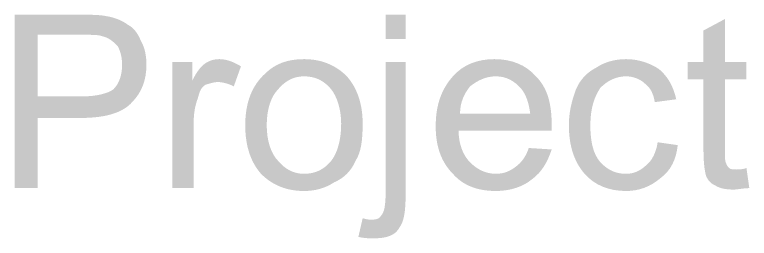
# Paper-space layout 'Layout1' of a CAD drawing. Header units: millimetres. Extents: x 25 to 207, y 70 to 253.
# Drawn here: x 50.96 to 59.46, y 210.96 to 213.54 of the extents above; entities that cross this region are included whole.
import ezdxf

# ---------------------------------------------------------------- set-up
doc = ezdxf.new("R2010")
doc.units = ezdxf.units.MM
doc.header["$MEASUREMENT"] = 0
doc.layers.get('0').update_dxf_attribs({"linetype": 'CONTINUOUS'})

psp = doc.layouts.get("Layout1")

# ---------------------------------------------------------------- hatches: boundary and pattern name
at = {"true_color": 0x000007}
h = psp.add_hatch(color=0, dxfattribs=at)
edge = h.paths.add_edge_path()
edge.add_line((50.964, 211.5363), (50.964, 213.5391))
edge.add_line((50.964, 213.5391), (51.7089, 213.5391))
edge.add_spline(control_points=[(51.7089, 213.5391), (51.8413, 213.5391), (51.9406, 213.5391), (52.0234, 213.5225), (52.0234, 213.5225), (52.1227, 213.506), (52.2054, 213.4729), (52.2716, 213.4232), (52.2716, 213.4232), (52.3378, 213.3901), (52.3875, 213.3239), (52.4206, 213.2411), (52.4206, 213.2411), (52.4703, 213.1584), (52.4868, 213.0591), (52.4868, 212.9597), (52.4868, 212.9597), (52.4868, 212.7942), (52.4372, 212.6452), (52.3213, 212.5294), (52.3213, 212.5294), (52.222, 212.4135), (52.0234, 212.3473), (51.742, 212.3473)], knot_values=[0, 0, 0, 0, 0.041667, 0.041667, 0.041667, 0.041667, 0.083333, 0.083333, 0.083333, 0.083333, 0.125, 0.125, 0.125, 0.125, 0.166667, 0.166667, 0.166667, 0.166667, 0.208333, 0.208333, 0.208333, 0.208333, 1, 1, 1, 1], degree=3, periodic=0)
edge.add_line((51.742, 212.3473), (51.2289, 212.3473))
edge.add_line((51.2289, 212.3473), (51.2289, 211.5363))
edge.add_line((51.2289, 211.5363), (50.964, 211.5363))
edge = h.paths.add_edge_path()
edge.add_line((51.2289, 212.5956), (51.742, 212.5956))
edge.add_spline(control_points=[(51.742, 212.5956), (51.9075, 212.5956), (52.0399, 212.6287), (52.1061, 212.6784), (52.1061, 212.6784), (52.1723, 212.7446), (52.2054, 212.8439), (52.2054, 212.9597), (52.2054, 212.9597), (52.2054, 213.0425), (52.1889, 213.1087), (52.1558, 213.1749), (52.1558, 213.1749), (52.1061, 213.2246), (52.0565, 213.2742), (51.9737, 213.2908), (51.9737, 213.2908), (51.9406, 213.3073), (51.8578, 213.3073), (51.742, 213.3073)], knot_values=[0, 0, 0, 0, 0.05, 0.05, 0.05, 0.05, 0.1, 0.1, 0.1, 0.1, 0.15, 0.15, 0.15, 0.15, 0.2, 0.2, 0.2, 0.2, 1, 1, 1, 1], degree=3, periodic=0)
edge.add_line((51.742, 213.3073), (51.2289, 213.3073))
edge.add_line((51.2289, 213.3073), (51.2289, 212.5956))
edge = h.paths.add_edge_path()
edge.add_line((52.7848, 211.5363), (52.7848, 212.9928))
edge.add_line((52.7848, 212.9928), (53.0165, 212.9928))
edge.add_line((53.0165, 212.9928), (53.0165, 212.7777))
edge.add_spline(control_points=[(53.0165, 212.7777), (53.0661, 212.877), (53.1158, 212.9432), (53.1655, 212.9763), (53.1655, 212.9763), (53.2151, 213.0094), (53.2648, 213.0259), (53.331, 213.0259), (53.331, 213.0259), (53.4137, 213.0259), (53.4965, 212.9928), (53.5793, 212.9432)], knot_values=[0, 0, 0, 0, 0.083333, 0.083333, 0.083333, 0.083333, 0.166667, 0.166667, 0.166667, 0.166667, 1, 1, 1, 1], degree=3, periodic=0)
edge.add_line((53.5793, 212.9432), (53.4965, 212.7115))
edge.add_spline(control_points=[(53.4965, 212.7115), (53.4303, 212.7446), (53.3641, 212.7611), (53.3144, 212.7611), (53.3144, 212.7611), (53.2648, 212.7611), (53.2151, 212.7446), (53.1655, 212.728), (53.1655, 212.728), (53.1158, 212.6949), (53.0992, 212.6452), (53.0827, 212.579), (53.0827, 212.579), (53.0496, 212.4963), (53.033, 212.397), (53.033, 212.2977)], knot_values=[0, 0, 0, 0, 0.0625, 0.0625, 0.0625, 0.0625, 0.125, 0.125, 0.125, 0.125, 0.1875, 0.1875, 0.1875, 0.1875, 1, 1, 1, 1], degree=3, periodic=0)
edge.add_line((53.033, 212.2977), (53.033, 211.5363))
edge.add_line((53.033, 211.5363), (52.7848, 211.5363))
edge = h.paths.add_edge_path()
edge.add_spline(control_points=[(53.6289, 212.2645), (53.6289, 212.5294), (53.7117, 212.728), (53.8606, 212.8604), (53.8606, 212.8604), (53.9765, 212.9763), (54.1255, 213.0259), (54.3075, 213.0259), (54.3075, 213.0259), (54.5062, 213.0259), (54.6717, 212.9597), (54.8041, 212.8273), (54.8041, 212.8273), (54.92, 212.6949), (54.9862, 212.5128), (54.9862, 212.2811), (54.9862, 212.2811), (54.9862, 212.099), (54.9696, 211.9501), (54.9034, 211.8507), (54.9034, 211.8507), (54.8538, 211.7349), (54.771, 211.6521), (54.6551, 211.6025), (54.6551, 211.6025), (54.5558, 211.5363), (54.44, 211.5032), (54.3075, 211.5032), (54.3075, 211.5032), (54.1089, 211.5032), (53.9434, 211.5694), (53.811, 211.7018), (53.811, 211.7018), (53.6951, 211.8342), (53.6289, 212.0163), (53.6289, 212.2645)], knot_values=[0, 0, 0, 0, 0.027778, 0.027778, 0.027778, 0.027778, 0.055556, 0.055556, 0.055556, 0.055556, 0.083333, 0.083333, 0.083333, 0.083333, 0.111111, 0.111111, 0.111111, 0.111111, 0.138889, 0.138889, 0.138889, 0.138889, 0.166667, 0.166667, 0.166667, 0.166667, 0.194444, 0.194444, 0.194444, 0.194444, 0.222222, 0.222222, 0.222222, 0.222222, 1, 1, 1, 1], degree=3, periodic=0)
edge = h.paths.add_edge_path()
edge.add_spline(control_points=[(53.8772, 212.2645), (53.8772, 212.0825), (53.9268, 211.9335), (54.0096, 211.8507), (54.0096, 211.8507), (54.0924, 211.7514), (54.1917, 211.7018), (54.3075, 211.7018), (54.3075, 211.7018), (54.44, 211.7018), (54.5393, 211.7514), (54.622, 211.8507), (54.622, 211.8507), (54.6882, 211.9335), (54.7379, 212.0825), (54.7379, 212.2811), (54.7379, 212.2811), (54.7379, 212.4466), (54.6882, 212.5956), (54.622, 212.6784), (54.622, 212.6784), (54.5393, 212.7777), (54.44, 212.8273), (54.3075, 212.8273), (54.3075, 212.8273), (54.1917, 212.8273), (54.0924, 212.7777), (54.0096, 212.6784), (54.0096, 212.6784), (53.9268, 212.5956), (53.8772, 212.4466), (53.8772, 212.2645)], knot_values=[0, 0, 0, 0, 0.03125, 0.03125, 0.03125, 0.03125, 0.0625, 0.0625, 0.0625, 0.0625, 0.09375, 0.09375, 0.09375, 0.09375, 0.125, 0.125, 0.125, 0.125, 0.15625, 0.15625, 0.15625, 0.15625, 0.1875, 0.1875, 0.1875, 0.1875, 0.21875, 0.21875, 0.21875, 0.21875, 1, 1, 1, 1], degree=3, periodic=0)
h.paths.add_polyline_path([(55.251, 213.2577), (55.251, 213.5391), (55.4827, 213.5391), (55.4827, 213.2577)])
edge = h.paths.add_edge_path()
edge.add_line((54.9365, 210.9735), (54.9862, 211.1887))
edge.add_spline(control_points=[(54.9862, 211.1887), (55.0358, 211.1721), (55.0689, 211.1721), (55.102, 211.1721), (55.102, 211.1721), (55.1517, 211.1721), (55.1848, 211.1887), (55.2014, 211.2218), (55.2014, 211.2218), (55.2345, 211.2549), (55.251, 211.3376), (55.251, 211.47)], knot_values=[0, 0, 0, 0, 0.083333, 0.083333, 0.083333, 0.083333, 0.166667, 0.166667, 0.166667, 0.166667, 1, 1, 1, 1], degree=3, periodic=0)
edge.add_line((55.251, 211.47), (55.251, 212.9928))
edge.add_line((55.251, 212.9928), (55.4827, 212.9928))
edge.add_line((55.4827, 212.9928), (55.4827, 211.4535))
edge.add_spline(control_points=[(55.4827, 211.4535), (55.4827, 211.288), (55.4662, 211.1556), (55.4165, 211.0893), (55.4165, 211.0893), (55.3669, 210.99), (55.2676, 210.9569), (55.1186, 210.9569), (55.1186, 210.9569), (55.0524, 210.9569), (55.0027, 210.9569), (54.9365, 210.9735)], knot_values=[0, 0, 0, 0, 0.083333, 0.083333, 0.083333, 0.083333, 0.166667, 0.166667, 0.166667, 0.166667, 1, 1, 1, 1], degree=3, periodic=0)
edge = h.paths.add_edge_path()
edge.add_line((56.9062, 211.9997), (57.1711, 211.9832))
edge.add_spline(control_points=[(57.1711, 211.9832), (57.1214, 211.8342), (57.0552, 211.7183), (56.9393, 211.6356), (56.9393, 211.6356), (56.84, 211.5528), (56.6911, 211.5032), (56.5255, 211.5032), (56.5255, 211.5032), (56.3104, 211.5032), (56.1448, 211.5694), (56.029, 211.7018), (56.029, 211.7018), (55.8966, 211.8342), (55.8303, 212.0163), (55.8303, 212.248), (55.8303, 212.248), (55.8303, 212.4963), (55.8966, 212.6784), (56.029, 212.8273), (56.029, 212.8273), (56.1448, 212.9597), (56.3104, 213.0259), (56.509, 213.0259), (56.509, 213.0259), (56.7076, 213.0259), (56.8731, 212.9597), (56.989, 212.8273), (56.989, 212.8273), (57.1214, 212.6949), (57.1711, 212.5128), (57.1711, 212.2645), (57.1711, 212.2645), (57.1711, 212.248), (57.1711, 212.2314), (57.1711, 212.1983)], knot_values=[0, 0, 0, 0, 0.027778, 0.027778, 0.027778, 0.027778, 0.055556, 0.055556, 0.055556, 0.055556, 0.083333, 0.083333, 0.083333, 0.083333, 0.111111, 0.111111, 0.111111, 0.111111, 0.138889, 0.138889, 0.138889, 0.138889, 0.166667, 0.166667, 0.166667, 0.166667, 0.194444, 0.194444, 0.194444, 0.194444, 0.222222, 0.222222, 0.222222, 0.222222, 1, 1, 1, 1], degree=3, periodic=0)
edge.add_line((57.1711, 212.1983), (56.0952, 212.1983))
edge.add_spline(control_points=[(56.0952, 212.1983), (56.0952, 212.0494), (56.1448, 211.917), (56.2276, 211.8342), (56.2276, 211.8342), (56.3104, 211.7514), (56.4097, 211.7018), (56.5255, 211.7018), (56.5255, 211.7018), (56.6248, 211.7018), (56.6911, 211.7349), (56.7573, 211.7845), (56.7573, 211.7845), (56.8235, 211.8342), (56.8731, 211.9004), (56.9062, 211.9997)], knot_values=[0, 0, 0, 0, 0.0625, 0.0625, 0.0625, 0.0625, 0.125, 0.125, 0.125, 0.125, 0.1875, 0.1875, 0.1875, 0.1875, 1, 1, 1, 1], degree=3, periodic=0)
edge = h.paths.add_edge_path()
edge.add_line((56.1117, 212.397), (56.9228, 212.397))
edge.add_spline(control_points=[(56.9228, 212.397), (56.9062, 212.5294), (56.8731, 212.6121), (56.8235, 212.6784), (56.8235, 212.6784), (56.7407, 212.7777), (56.6414, 212.8273), (56.5255, 212.8273), (56.5255, 212.8273), (56.4097, 212.8273), (56.3104, 212.7777), (56.2276, 212.7115), (56.2276, 212.7115), (56.1614, 212.6287), (56.1117, 212.5294), (56.1117, 212.397)], knot_values=[0, 0, 0, 0, 0.0625, 0.0625, 0.0625, 0.0625, 0.125, 0.125, 0.125, 0.125, 0.1875, 0.1875, 0.1875, 0.1875, 1, 1, 1, 1], degree=3, periodic=0)
edge = h.paths.add_edge_path()
edge.add_line((58.3959, 212.0659), (58.6277, 212.0328))
edge.add_spline(control_points=[(58.6277, 212.0328), (58.6111, 211.8673), (58.5449, 211.7349), (58.429, 211.6521), (58.429, 211.6521), (58.3132, 211.5528), (58.1807, 211.5032), (58.0318, 211.5032), (58.0318, 211.5032), (57.8332, 211.5032), (57.6676, 211.5694), (57.5518, 211.7018), (57.5518, 211.7018), (57.4359, 211.8342), (57.3697, 212.0163), (57.3697, 212.2645), (57.3697, 212.2645), (57.3697, 212.4135), (57.4028, 212.5459), (57.4525, 212.6784), (57.4525, 212.6784), (57.5021, 212.7942), (57.5849, 212.877), (57.6842, 212.9266), (57.6842, 212.9266), (57.7835, 212.9928), (57.8994, 213.0259), (58.0318, 213.0259), (58.0318, 213.0259), (58.1807, 213.0259), (58.3132, 212.9763), (58.4125, 212.9101), (58.4125, 212.9101), (58.5118, 212.8273), (58.578, 212.7115), (58.6111, 212.5625)], knot_values=[0, 0, 0, 0, 0.027778, 0.027778, 0.027778, 0.027778, 0.055556, 0.055556, 0.055556, 0.055556, 0.083333, 0.083333, 0.083333, 0.083333, 0.111111, 0.111111, 0.111111, 0.111111, 0.138889, 0.138889, 0.138889, 0.138889, 0.166667, 0.166667, 0.166667, 0.166667, 0.194444, 0.194444, 0.194444, 0.194444, 0.222222, 0.222222, 0.222222, 0.222222, 1, 1, 1, 1], degree=3, periodic=0)
edge.add_line((58.6111, 212.5625), (58.3628, 212.5294))
edge.add_spline(control_points=[(58.3628, 212.5294), (58.3463, 212.6287), (58.3132, 212.6949), (58.247, 212.7446), (58.247, 212.7446), (58.1973, 212.7942), (58.1145, 212.8273), (58.0318, 212.8273), (58.0318, 212.8273), (57.9159, 212.8273), (57.8166, 212.7777), (57.7338, 212.6949), (57.7338, 212.6949), (57.6676, 212.5956), (57.618, 212.4632), (57.618, 212.2645), (57.618, 212.2645), (57.618, 212.0659), (57.6511, 211.9335), (57.7338, 211.8342), (57.7338, 211.8342), (57.8166, 211.7514), (57.8994, 211.7018), (58.0318, 211.7018), (58.0318, 211.7018), (58.1145, 211.7018), (58.1973, 211.7349), (58.2635, 211.8011), (58.2635, 211.8011), (58.3297, 211.8507), (58.3794, 211.9501), (58.3959, 212.0659)], knot_values=[0, 0, 0, 0, 0.03125, 0.03125, 0.03125, 0.03125, 0.0625, 0.0625, 0.0625, 0.0625, 0.09375, 0.09375, 0.09375, 0.09375, 0.125, 0.125, 0.125, 0.125, 0.15625, 0.15625, 0.15625, 0.15625, 0.1875, 0.1875, 0.1875, 0.1875, 0.21875, 0.21875, 0.21875, 0.21875, 1, 1, 1, 1], degree=3, periodic=0)
edge = h.paths.add_edge_path()
edge.add_line((59.4222, 211.768), (59.4553, 211.5363))
edge.add_spline(control_points=[(59.4553, 211.5363), (59.3891, 211.5363), (59.3228, 211.5197), (59.2732, 211.5197), (59.2732, 211.5197), (59.1739, 211.5197), (59.1077, 211.5363), (59.058, 211.5694), (59.058, 211.5694), (59.0084, 211.5859), (58.9752, 211.6356), (58.9587, 211.6687), (58.9587, 211.6687), (58.9421, 211.7183), (58.9256, 211.8176), (58.9256, 211.9666)], knot_values=[0, 0, 0, 0, 0.0625, 0.0625, 0.0625, 0.0625, 0.125, 0.125, 0.125, 0.125, 0.1875, 0.1875, 0.1875, 0.1875, 1, 1, 1, 1], degree=3, periodic=0)
edge.add_line((58.9256, 211.9666), (58.9256, 212.7942))
edge.add_line((58.9256, 212.7942), (58.7435, 212.7942))
edge.add_line((58.7435, 212.7942), (58.7435, 212.9928))
edge.add_line((58.7435, 212.9928), (58.9256, 212.9928))
edge.add_line((58.9256, 212.9928), (58.9256, 213.357))
edge.add_line((58.9256, 213.357), (59.1739, 213.4894))
edge.add_line((59.1739, 213.4894), (59.1739, 212.9928))
edge.add_line((59.1739, 212.9928), (59.4222, 212.9928))
edge.add_line((59.4222, 212.9928), (59.4222, 212.7942))
edge.add_line((59.4222, 212.7942), (59.1739, 212.7942))
edge.add_line((59.1739, 212.7942), (59.1739, 211.9501))
edge.add_spline(control_points=[(59.1739, 211.9501), (59.1739, 211.8839), (59.1739, 211.8342), (59.1904, 211.8176), (59.1904, 211.8176), (59.1904, 211.8011), (59.207, 211.7845), (59.2235, 211.768), (59.2235, 211.768), (59.2401, 211.7514), (59.2732, 211.7514), (59.3063, 211.7514), (59.3063, 211.7514), (59.3394, 211.7514), (59.3725, 211.7514), (59.4222, 211.768)], knot_values=[0, 0, 0, 0, 0.0625, 0.0625, 0.0625, 0.0625, 0.125, 0.125, 0.125, 0.125, 0.1875, 0.1875, 0.1875, 0.1875, 1, 1, 1, 1], degree=3, periodic=0)

doc.saveas('drawing.dxf')
